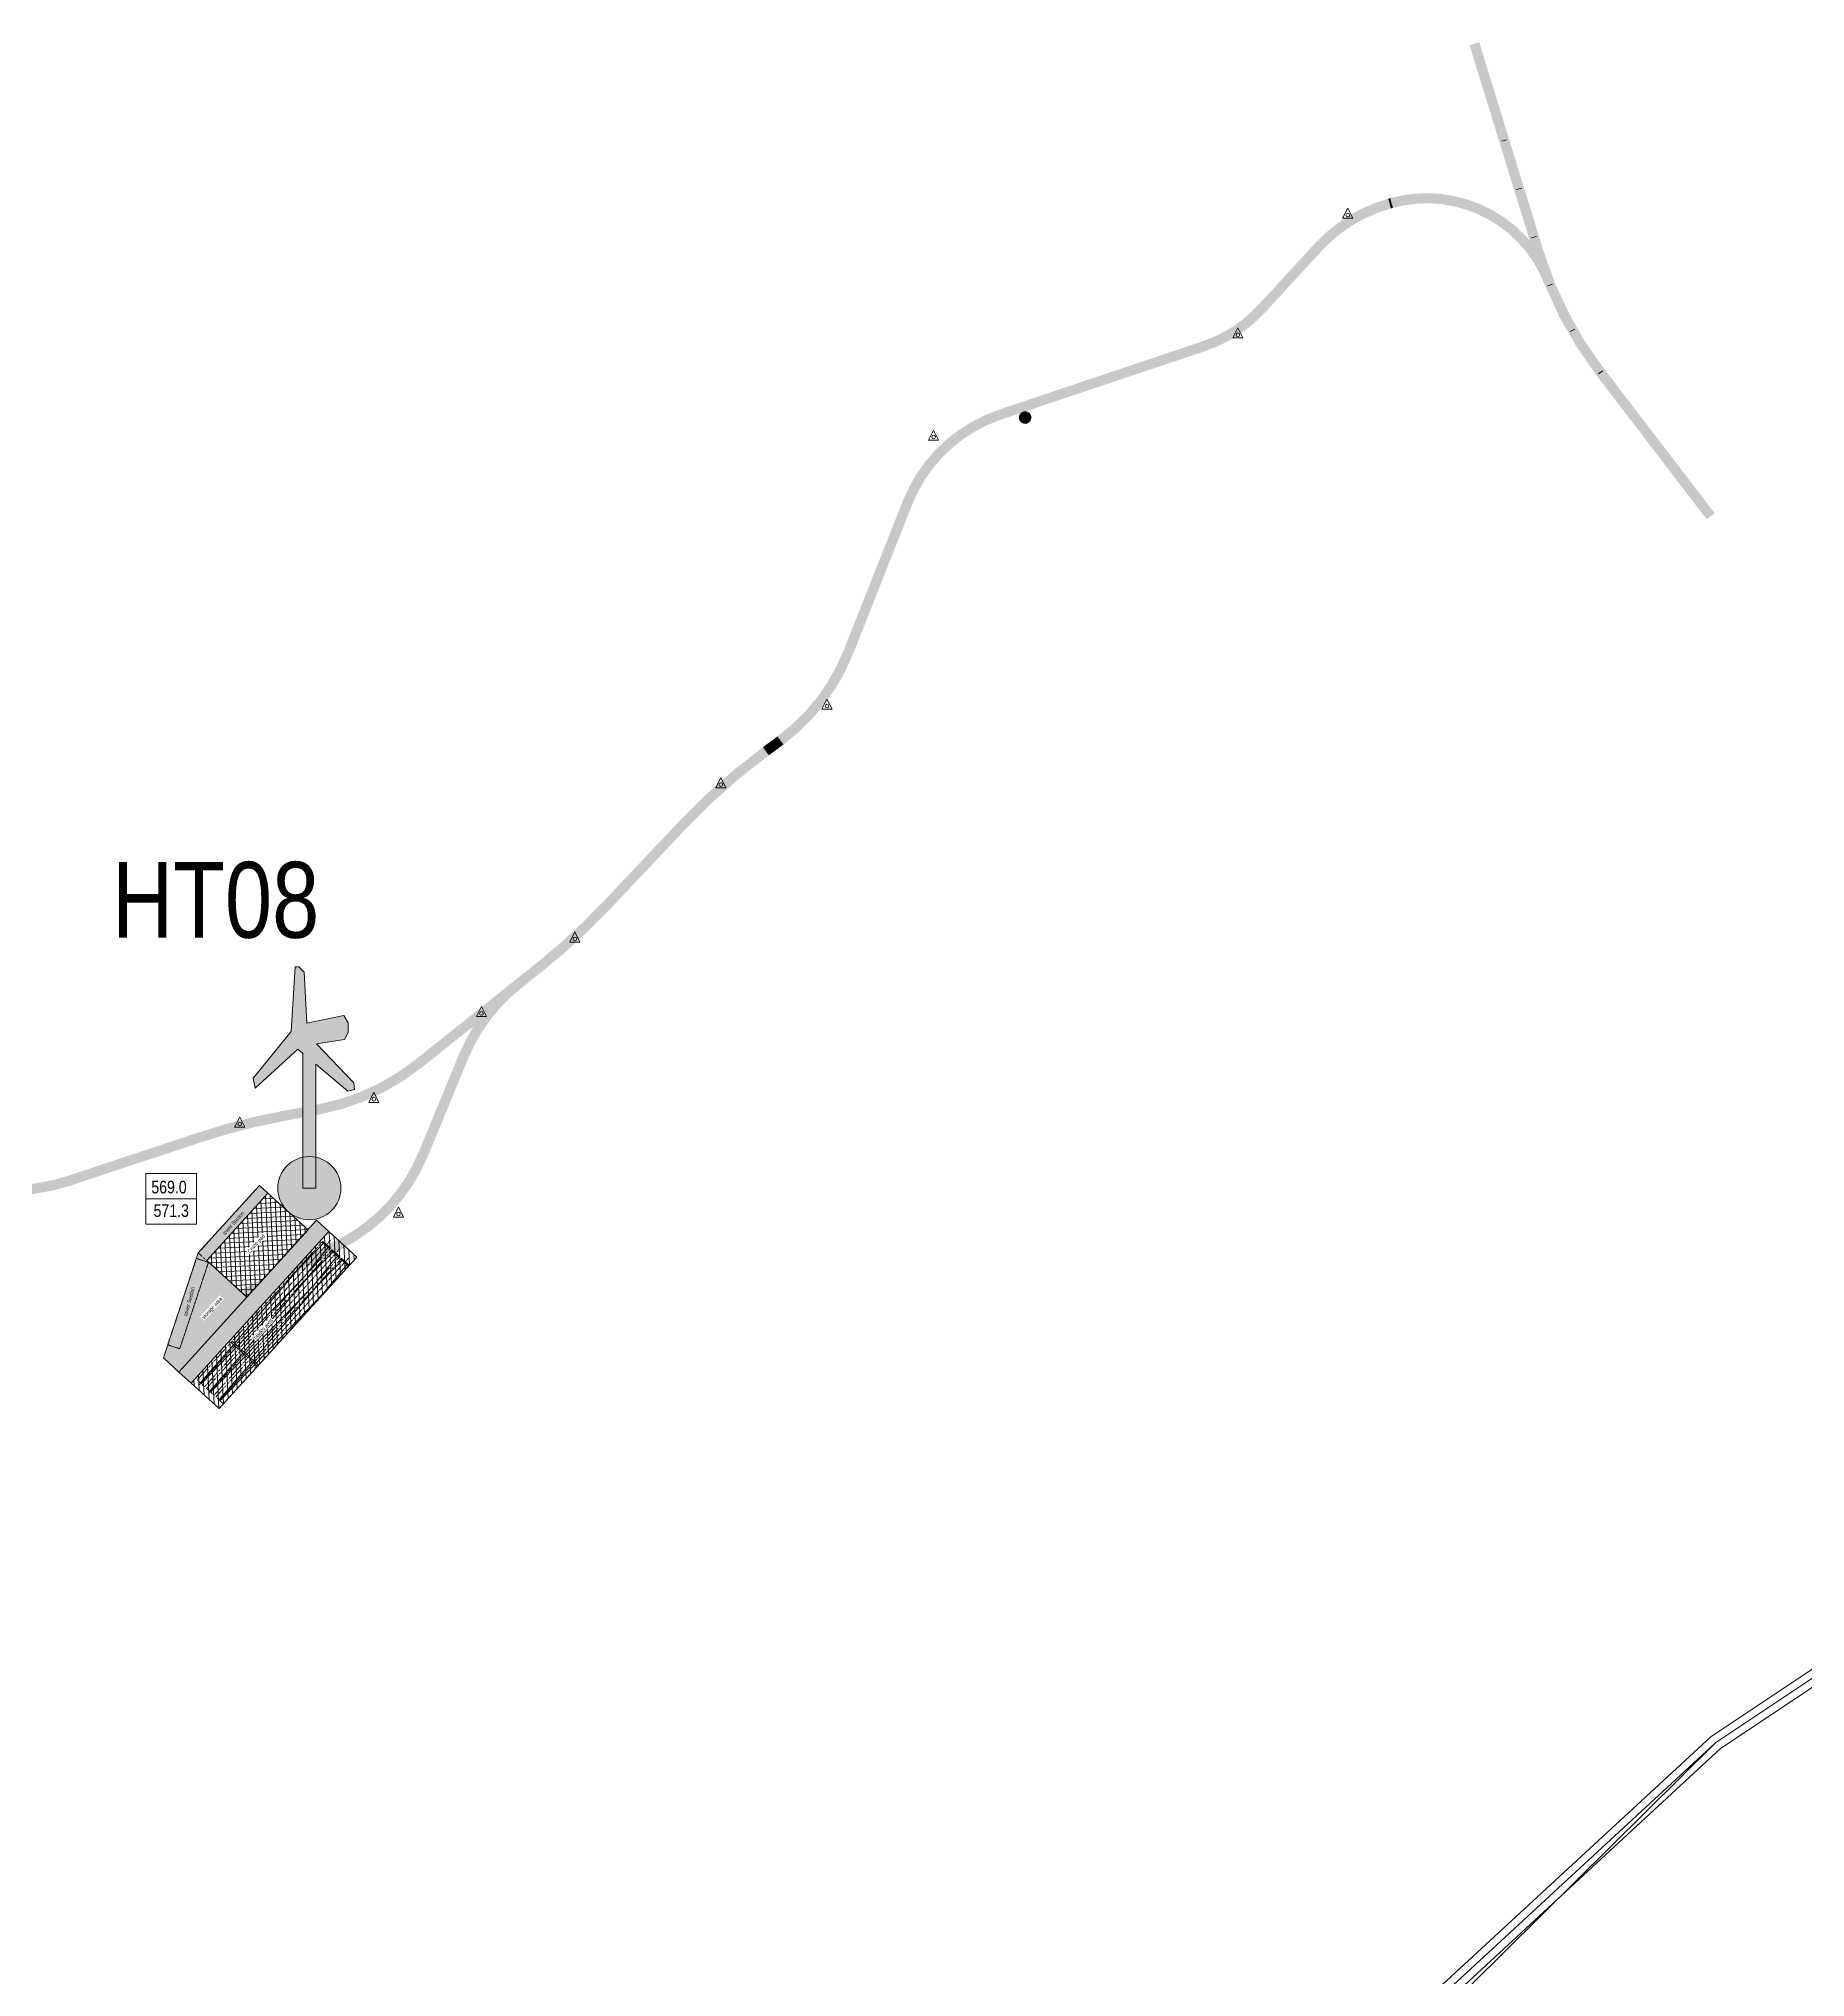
# Model space of a CAD drawing. Header units: metres. Extents: x 0 to 551036, y 0 to 1845929.
# Drawn here: x 548305 to 549004, y 1842488 to 1843255 of the extents above; entities that cross this region are included whole.
import ezdxf

# ---------------------------------------------------------------- set-up
doc = ezdxf.new("R2010")
doc.units = ezdxf.units.M
doc.header["$MEASUREMENT"] = 0
for name, pattern in [('CENTER', [2, 1.25, -0.25, 0.25, -0.25]), ('DASHED', [0.75, 0.5, -0.25]), ('HIDDEN', [0.375, 0.25, -0.125])]:
    doc.linetypes.add(name, pattern=pattern)
doc.layers.get('Defpoints').update_dxf_attribs({"lineweight": 0})
doc.layers.add('BD HH1 KEM TMB$0$Line7', color=7, linetype='Continuous', lineweight=0)
doc.layers.add('STAPTS-HT8', color=7, linetype='Continuous', lineweight=0)
doc.styles.add('2mm', font='ARIALUNI.TTF')
doc.styles.add('ARIEL NARROW', font='ARIALN.TTF', dxfattribs={"width": 0.9})
doc.styles.add('txt', font='', dxfattribs={"height": 0.2})
doc.styles.get('txt').set_extended_font_data('.VnArial')

# ---------------------------------------------------------------- blocks, each defined once
blk = doc.blocks.new('Dinh')
for p, q in [((0, 27.6), (-20, -12.4)), ((20, -12.4), (0, 27.6))]:
    blk.add_line(p, q)
at = {"color": 4, "flags": 128}
blk.add_lwpolyline([(-20, -12.4), (20, -12.4)], dxfattribs=at)
blk.add_circle((0, 0), 7.2)
blk = doc.blocks.new('sta_tic')
blk.add_line((0, -0.4165), (0, 0.4165))
blk = doc.blocks.new('lbl_tic')
blk.add_line((0, -0.4165), (0, 0.4165))
blk = doc.blocks.new('windturbine')
at = {"lineweight": -2}
blk.add_hatch(color=1, dxfattribs=at).paths.add_polyline_path([(50, 0), (-50, 0), (-50, 1049), (-90, 1083), (-423, 779), (-438, 856), (-143, 1218), (-110, 1724), (-84, 1722), (-40, 1680), (-21, 1285), (269, 1343), (301, 1286), (302, 1213), (273, 1158), (56, 1124), (346, 819), (351, 768), (300, 755), (50, 966)])
at = {"color": 253, "lineweight": -2, "flags": 128}
blk.add_lwpolyline([(56, 1124), (346, 819), (351, 768), (300, 755), (50, 966), (50, 0), (-50, 0), (-50, 1049), (-90, 1083), (-423, 779), (-438, 856), (-143, 1218), (-110, 1724), (-84, 1722), (-40, 1680), (-21, 1285), (269, 1343), (301, 1286), (302, 1213), (273, 1158), (56, 1124)], close=True, dxfattribs=at)
blk = doc.blocks.new('blades-v150')
at = {"linetype": 'CENTER'}
blk.add_line((-23.3, 0), (747.2, 0), dxfattribs=at)
for p, q in [((3.9, 13), (27.6, 13)), ((27.6, 13), (150.3, 20.3)), ((27.6, -13), (3.9, -13)), ((143.8, -17.6), (27.6, -13))]:
    blk.add_line(p, q)
at = {"flags": 128}
for points in [[(0, -19.7), (0, 20.3), (3.9, 20.3), (3.9, -19.7), (0, -19.7)], [(533.7, -19.7), (533.7, 20.3), (540.2, 20.3), (540.2, -19.7), (533.7, -19.7)]]:
    blk.add_lwpolyline(points, close=True, dxfattribs=at)
at = {"color": 252, "linetype": 'DASHED'}
blk.add_lwpolyline([(0, 20.3), (740, 20.3), (740, -19.7), (0, -19.7), (0, 20.3)], close=True, dxfattribs=at)
at = {"flags": 128}
for points in [[(533.7, 8.6), (150.3, 20.3)], [(143.8, -17.6), (533.7, -7.1)]]:
    blk.add_lwpolyline(points, dxfattribs=at)
blk.add_lwpolyline([(540.2, -6.9), (735.1, -2.6, 0.06161), (737.7, -2.2, 0.043813), (738.6, -1.8, 0.166843), (740, 0, 0.166843), (738.6, 1.8, 0.043813), (737.7, 2.2, 0.06161), (735.1, 2.6), (540.2, 8.5)], format="xyb", dxfattribs=at)
blk = doc.blocks.new('VT')
h = blk.add_hatch()
h.set_pattern_fill('AR-SAND', color=252, style=0, pattern_type=2)
h.set_pattern_definition([(127.5, (172.5, -760), (-9.63412, -0.31497), [0, -7.6, 0, -8.5, 0, -8.125]), (97.5, (172.5, -760), (-14.11073, 8.84888), [0, -4.1, 0, -6.85, 0, -2.625]), (57.5, (172.5, -766.15), (-0.028295, 15.57071), [0, -2.5, 0, -9, 0, -11.75]), (47.5, (172.5, -766.15), (-4.38838, 15.03063), [0, -1.25, 0, -5.9, 0, -6.75])])
h.paths.add_polyline_path([(107.5, -760), (172.5, -760), (172.5, 50.2), (107.5, 50.4)])
h = blk.add_hatch()
h.set_pattern_fill('ANSI31', color=252, style=0, pattern_type=2)
h.set_pattern_definition([(135, (323.157, -760), (-13.25825, -13.25825), [])])
h.paths.add_polyline_path([(172.5, -760), (322.4, -760), (323.2, 50), (172.5, 50.2)])
at = {"flags": 128}
for points in [[(107.5, -760), (172.5, -760), (172.5, 50.2), (107.5, 50.4), (107.5, -760)], [(172.5, -760), (322.4, -760), (323.2, 50), (172.5, 50.2), (172.5, -760)]]:
    blk.add_lwpolyline(points, close=True, dxfattribs=at)
at = {"rotation": 270}
for p in [(201.3, 5.2), (251.3, 5.2), (301.3, 5.2)]:
    blk.add_blockref('blades-v150', p, dxfattribs=at)
at = {"color": 1, "char_height": 15, "attachment_point": 5, "style": 'ARIEL NARROW', "bg_fill": 3, "box_fill_scale": 1.25, "bg_fill_color": 135, "bg_fill_transparency": 0}
for insert, rotation in [((-128.8, -178.9), 90), ((-50.6, -526), 117.38326)]:
    blk.add_mtext('\\H1x;\\W0.9;\\A1;tower Section ', dxfattribs=dict(at, insert=insert, rotation=rotation))
h = blk.add_hatch()
h.set_pattern_fill('AR-CONC', color=252, style=0, pattern_type=2)
h.set_pattern_definition([(140, (107.5, -790.24), (3.1376, 35.863), [3.75, -41.25]), (85, (107.5, -790.24), (-37.6096, -6.9376), [3, -33]), (190.451, (107.324, -787.557), (-34.4717, 28.9257), [3.187, -35.0571]), (136.184, (97.5, -790.24), (8.276, 53.362), [5.625, -61.875]), (186.636, (98.324, -785.557), (-48.7062, 46.733), [4.7805, -52.5856]), (81.184, (97.5, -790.24), (-48.706, 46.733), [4.5, -49.5]), (111, (100, -785.24), (20.1309, 29.8454), [3.75, -41.25]), (56, (100, -785.24), (-36.2575, 12.1658), [3, -33]), (161.451, (101.324, -782.557), (-16.1262, 42.0112), [3.187, -35.0571]), (127.5, (107.5, -790.239), (-16.6447, 0.608), [0, -32.6, 0, -33.5, 0, -33.125]), (97.5, (107.5, -790.24), (-19.7206, 13.15348), [0, -19.1, 0, -31.85, 0, -12.625]), (57.5, (107.5, -801.389), (1.12774, 26.69112), [0, -12.5, 0, -39, 0, -51.75]), (47.5, (107.5, -806.39), (-5.00525, 29.1593), [0, -16.25, 0, -25.9, 0, -36.75])])
h.paths.add_polyline_path([(-152.5, 0), (-107.5, 0), (-107.5, -360), (107.5, -360), (107.5, -760), (24.1, -760), (-152.5, -360)])
h = blk.add_hatch()
h.set_pattern_fill('ANSI37', color=252, style=0, pattern_type=2)
h.set_pattern_definition([(135, (107.5, -360), (-13.25825, -13.25825), []), (225, (107.5, -360), (13.25825, -13.25825), [])])
h.paths.add_polyline_path([(-107.5, -360), (-107.5, 0), (107.5, 0), (107.5, -360)])
at = {"flags": 128}
for points in [[(-152.5, 0), (-107.5, 0), (-107.5, -360), (107.5, -360), (107.5, -760), (24.1, -760), (-152.5, -360), (-152.5, 0)], [(-107.5, -360), (-107.5, 0), (107.5, 0), (107.5, -360), (-107.5, -360)]]:
    blk.add_lwpolyline(points, close=True, dxfattribs=at)
at = {"linetype": 'HIDDEN'}
for points in [[(-107.5, 0), (-152.5, 0), (-152.5, -360), (-107.5, -360), (-107.5, 0)], [(-97.6, -360.6), (-143.3, -380.8), (2.1, -710.1), (47.9, -689.9), (-97.6, -360.6)]]:
    blk.add_lwpolyline(points, close=True, dxfattribs=at)
at = {"color": 1, "insert": (239.6, -410), "char_height": 15, "attachment_point": 5, "rotation": 90, "style": 'ARIEL NARROW', "bg_fill": 3, "box_fill_scale": 1.25, "bg_fill_color": 135, "bg_fill_transparency": 0}
blk.add_mtext('\\H1x;\\W0.9;\\A1;blades area', dxfattribs=at)
at = {"color": 1, "char_height": 15, "attachment_point": 5, "rotation": 90, "style": 'ARIEL NARROW', "bg_fill": 3, "box_fill_scale": 1.25, "bg_fill_color": 135, "bg_fill_transparency": 0}
for s, insert in [('\\H1x;\\W0.9;\\A1;Crane pad', (-5.3, -178.9)), ('\\H1x;\\W0.9;\\A1;storage area', (36.1, -485.1))]:
    blk.add_mtext(s, dxfattribs=dict(at, insert=insert))
blk = doc.blocks.new('node')
blk.add_hatch(color=3).paths.add_polyline_path([(125, 0, 1), (-125, 0, 1)])
blk.add_circle((0, 0), 125)
blk = doc.blocks.new('fewrfwerferf')
at = {"linetype": 'Continuous'}
h = blk.add_hatch(color=1, dxfattribs=at)
edge = h.paths.add_edge_path()
edge.add_arc((5486949.71872, 18431048.59489), 25, 0, 360)
at = {"color": 0, "linetype": 'Continuous'}
blk.add_line((5483471.2853, 18427959.19956, -8270), (5483671.2853, 18427959.19956, -8270), dxfattribs=at)
at = {"linetype": 'CENTER', "ltscale": 7, "const_width": 40, "flags": 128}
for points in [[(5488727.0485, 18432526.64517), (5488981.82159, 18431699.55617, 0.0889692875), (5489224.64335, 18431228.87728), (5489661.73344, 18430658.37309)], [(5489021.16183, 18431587.7499, 0.3828725208), (5488399.30639, 18431897.11602), (5488391.48237, 18431894.95343, 0.140388813), (5488109.55332, 18431722.63406), (5487886.85972, 18431480.31375, -0.1265374866), (5487657.0506, 18431331.11183), (5486851.56181, 18431060.5061, 0.2208461023), (5486484.83242, 18430712.77031), (5486250.08777, 18430120.34162, -0.1401708788), (5485981.84126, 18429771.68846), (5485924.11745, 18429729.02552, 0.0442406865), (5485593.59494, 18429436.25464), (5485289.20026, 18429114.36349, -0.0350436279), (5485031.50443, 18428877.51464), (5484549.60919, 18428493.2064, -0.1232612276), (5484151.92362, 18428311.81706), (5484013.22223, 18428286.19913, 0.0346331458), (5483678.22077, 18428199.98845), (5483170.97524, 18428031.26337)], [(5483170.97524, 18428031.26337), (5483170.97524, 18428031.26337, -0.1683799879), (5482679.80052, 18428037.40978), (5481870.27545, 18428329.37653, 0.1167392032), (5481526.99804, 18428368.58219), (5480646.801, 18428263.60106, -0.2934197695), (5480063.56092, 18428546.85658), (5479982.47269, 18428679.74937, 0.0728049874), (5479612.24457, 18429125.39438), (5479350.6924, 18429360.50962, -0.068181524), (5478999.92275, 18429774.91493), (5478762.78997, 18430147.92863, 0.1952429854), (5478395.13318, 18430409.78634), (5477145.72008, 18430706.62119, -0.1470736912), (5476697.34173, 18430966.51576), (5476423.56126, 18431258.38278)], [(5485031.50443, 18428877.51464), (5484940.173, 18428804.67844, 0.1269558189), (5484729.84409, 18428525.12852), (5484568.40861, 18428135.13025, -0.1764974607), (5484244.58907, 18427781.81153), (5483748.21366, 18427523.68413)]]:
    blk.add_lwpolyline(points, format="xyb", dxfattribs=at)
at = {"color": 0, "linetype": 'Continuous', "elevation": -8270, "flags": 128}
blk.add_lwpolyline([(5483471.2853, 18427859.19956), (5483671.2853, 18427859.19956), (5483671.2853, 18428059.19956), (5483471.2853, 18428059.19956), (5483471.2853, 18427859.19956)], close=True, dxfattribs=at)
at = {"color": 4}
blk.add_circle((5484117.99478, 18428001.24072, -5625), 125, dxfattribs=at)
at = {"xscale": 24.00960384153662, "yscale": 24.00960384153662, "zscale": 24.00960384153662}
for name, p, rotation in [('sta_tic', (5488844.80281, 18432144.3705), 287.1207103656824), ('sta_tic', (5488962.55713, 18431762.09583), 287.1207103656824), ('lbl_tic', (5489027.14537, 18431572.90649), 292.2605423859561), ('sta_tic', (5489115.00621, 18431393.4037), 299.8999796543683), ('sta_tic', (5489225.94885, 18431227.1733), 307.4574232244885)]:
    blk.add_blockref(name, p, dxfattribs=dict(at, rotation=rotation))
at = {"linetype": 'CENTER', "ltscale": 7, "xscale": 24.00960384153662, "yscale": 24.00960384153662, "zscale": 24.00960384153662, "rotation": 287.1207103656824}
blk.add_blockref('sta_tic', (5488903.67997, 18431953.23317), dxfattribs=at)
for p in [(5488225.83975, 18431849.16919), (5487791.14201, 18431376.16013, 5237.47), (5486587.4634, 18430971.78166), (5486165.81499, 18429907.66112), (5485745.87841, 18429597.2913), (5485168.6626, 18428986.89736), (5484373.46961, 18428352.73626), (5483842.73217, 18428254.70988)]:
    blk.add_blockref('Dinh', p)
at = {"color": 253, "xscale": 0.5080000000141998, "yscale": 0.5080000000141998, "zscale": 0.5080000000141998, "rotation": 359.9610393790765}
blk.add_blockref('windturbine', (5484117.99478, 18428001.24072, -5625), dxfattribs=at)
at = {"lineweight": 0}
for p in [(5484798.93666, 18428692.0434), (5484470.86375, 18427899.47991)]:
    blk.add_blockref('Dinh', p, dxfattribs=at)
at = {"linetype": 'Continuous', "lineweight": 0, "style": '2mm', "width": 0.8}
blk.add_text('HT08', height=300, dxfattribs=at).set_placement((5483337.51175, 18428991.34241, -395))
at = {"color": 1, "linetype": 'Continuous', "style": 'txt', "width": 0.8}
blk.add_text('569.0', height=50, dxfattribs=at).set_placement((5483493.11522, 18427980.36977, -8270))
at = {"color": 3, "linetype": 'Continuous', "style": 'txt', "width": 0.8}
blk.add_text('571.3', height=50, dxfattribs=at).set_placement((5483501.93332, 18427887.43532, -8270))
at = {"linetype": 'Continuous', "rotation": 317.7746394921476}
blk.add_blockref('VT', (5484033.62657, 18427909.00729, -5625), dxfattribs=at)
blk.add_blockref('node', (5484117.99478, 18428001.24072, -5625))

msp = doc.modelspace()

# ---------------------------------------------------------------- linework, layer by layer
at = {"layer": 'BD HH1 KEM TMB$0$Line7', "color": 7, "flags": 128}
for points in [[(548304.51484, 1842209.25956), (548346.56974, 1842211.63666), (548392.10599, 1842202.81913), (548492.28846, 1842174.48073), (548520.46208, 1842156.32873, 0.2580707), (548556.19071, 1842153.92304), (548602.2442, 1842175.48548), (548650.72547, 1842204.86155), (548674.80176, 1842236.97298), (548716.52307, 1842335.92551), (548822.42896, 1842450.34494), (548966.17044, 1842583.1666), (549286.12557, 1842796.51523)], [(548304.31004, 1842203.23841), (548346.16251, 1842205.60406), (548390.71663, 1842196.97671), (548489.79254, 1842168.95132), (548517.21242, 1842151.28495, 0.2580707), (548558.73488, 1842148.48914), (548605.07903, 1842170.18767), (548654.82878, 1842200.33235), (548680.04422, 1842233.9631), (548721.64228, 1842332.62332), (548826.67305, 1842446.09727), (548969.89391, 1842578.43787), (549289.45426, 1842791.52325)], [(548304.41244, 1842206.24898), (548346.36613, 1842208.62036), (548391.41131, 1842199.89792), (548491.0405, 1842171.71603), (548518.83725, 1842153.80684, 0.2580707), (548557.46279, 1842151.20609), (548603.66161, 1842172.83658), (548652.77713, 1842202.59695), (548677.42299, 1842235.46804), (548719.08268, 1842334.27441), (548824.55101, 1842448.2211), (548968.03218, 1842580.80223), (549287.78991, 1842794.01924)]]:
    msp.add_lwpolyline(points, format="xyb", dxfattribs=at)
at = {"layer": 'Defpoints', "color": 3, "flags": 128}
msp.add_lwpolyline([(548178.38974, 1842241.97382), (548264.94174, 1842211.22663), (548304.41244, 1842206.24898), (548346.36613, 1842208.62036), (548491.0405, 1842171.71603), (548529.75697, 1842152.67152), (548567.62303, 1842152.65061), (548652.77713, 1842202.59695), (548677.20203, 1842235.17333), (548719.08268, 1842334.27441), (548968.03218, 1842580.80223), (549287.78991, 1842794.01924)], dxfattribs=at)

# ---------------------------------------------------------------- next in the draw order: block references
at = {"layer": 'STAPTS-HT8', "linetype": 'Continuous', "xscale": 0.1, "yscale": 0.1, "zscale": 0.1}
msp.add_blockref('fewrfwerferf', (0, 0), dxfattribs=at)

doc.saveas('drawing.dxf')
